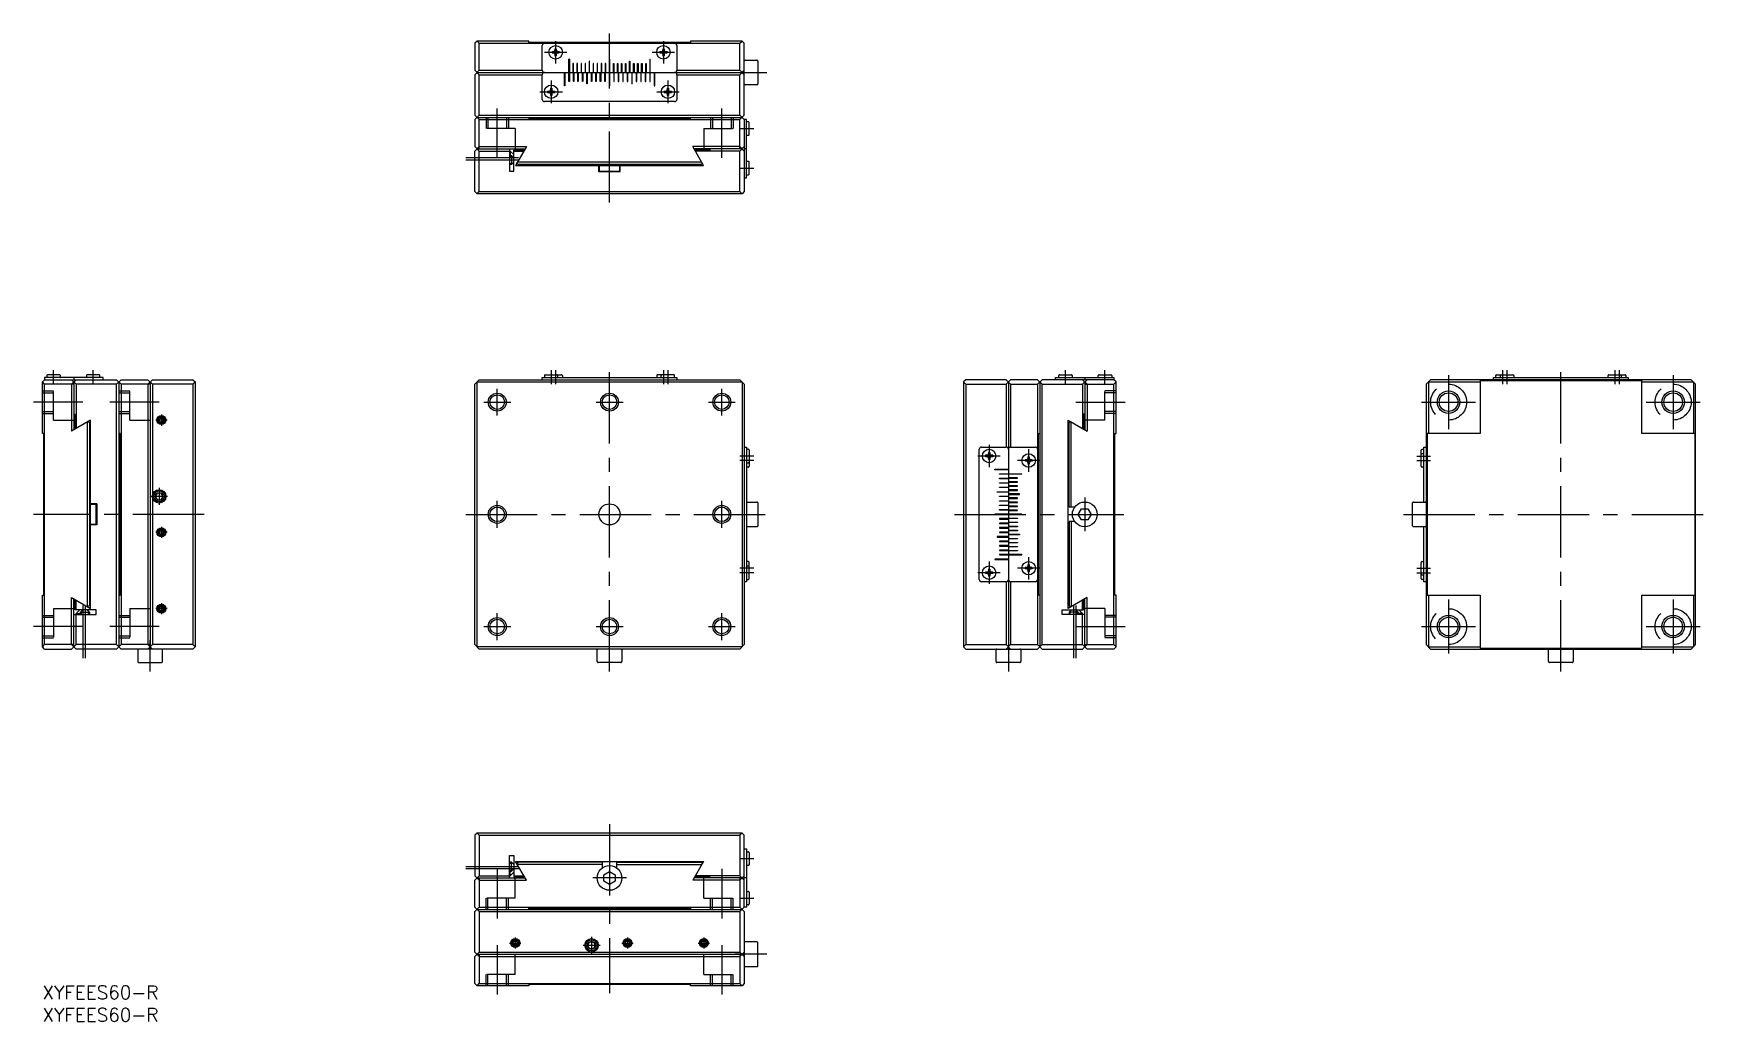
# Model space of a CAD drawing. Extents: x -2 to 370, y -8 to 212.
import ezdxf

# ---------------------------------------------------------------- set-up
doc = ezdxf.new("R2010")
doc.units = 0
doc.header["$LTSCALE"] = 0.5
doc.linetypes.add('CENTER', pattern=[50.8, 31.75, -6.35, 6.35, -6.35])
doc.linetypes.add('DASHED', pattern=[19.05, 12.7, -6.35])
for name, color, linetype in [('MSM_CENTER', 1, 'CENTER'), ('MSM_CONTINUOUS', 7, 'CONTINUOUS'), ('MSM_DASHED', 4, 'DASHED'), ('MSM_NARROW', 5, 'CONTINUOUS'), ('MSM_PART_NUMBER', 7, 'CONTINUOUS')]:
    doc.layers.add(name, color=color, linetype=linetype)
doc.styles.get("Standard").update_dxf_attribs({"font": 'txt.shx', "height": 3, "bigfont": 'bigfont.shx'})

# ---------------------------------------------------------------- blocks, each defined once
blk = doc.blocks.new('*U64')
at = {"layer": 'MSM_PART_NUMBER'}
blk.add_text('XYFEES60-R', height=3, dxfattribs=at).set_placement((0, -3))
blk = doc.blocks.new('*U65')
at = {"layer": 'MSM_PART_NUMBER'}
blk.add_text('XYFEES60-R', height=3, dxfattribs=at).set_placement((0, -8))

msp = doc.modelspace()

# ---------------------------------------------------------------- linework, layer by layer
at = {"layer": 'MSM_CENTER'}
for p, q in [((126.27, 174.44), (126.27, 212.14)), ((114.27, 210.44), (114.27, 205.44)), ((138.27, 210.44), (138.27, 205.44)), ((111.77, 207.94), (116.77, 207.94)), ((135.77, 207.94), (140.77, 207.94)), ((113.27, 201.64), (113.27, 196.64)), ((139.27, 201.64), (139.27, 196.64)), ((154.12, 203.44), (161.27, 203.44)), ((110.77, 199.14), (115.77, 199.14)), ((136.77, 199.14), (141.77, 199.14)), ((101.27, 184.44), (101.27, 195.44)), ((151.27, 184.44), (151.27, 195.44)), ((155.27, 190.94), (158.37, 190.94)), ((105.97, 184.44), (94.27, 184.44)), ((105.97, 183.94), (94.27, 183.94)), ((155.27, 182.14), (158.37, 182.14)), ((2.5, 134), (2.5, 137.1)), ((11.3, 134), (11.3, 137.1)), ((113.27, 137.1), (113.27, 134)), ((114.27, 137.1), (114.27, 134)), ((126.27, 70), (126.27, 137.5)), ((138.27, 137.1), (138.27, 134)), ((139.27, 137.1), (139.27, 134)), ((227.78, 134), (227.78, 137.1)), ((236.58, 134), (236.58, 137.1)), ((313.08, 136), (313.08, 124)), ((325.08, 137.1), (325.08, 134)), ((326.08, 137.1), (326.08, 134)), ((338.08, 70), (338.08, 137.5)), ((350.08, 137.1), (350.08, 134)), ((351.08, 137.1), (351.08, 134)), ((363.08, 136), (363.08, 124)), ((101.27, 127), (101.27, 133)), ((151.27, 127), (151.27, 133)), ((9, 130), (-2, 130)), ((26, 130), (15, 130)), ((26.5, 127.25), (26.5, 124.75)), ((98.27, 130), (104.27, 130)), ((123.27, 130), (129.27, 130)), ((148.27, 130), (154.27, 130)), ((230.08, 130), (241.08, 130)), ((307.08, 130), (319.08, 130)), ((357.08, 130), (369.08, 130)), ((27.75, 126), (25.25, 126)), ((210.78, 120.5), (210.78, 115.5)), ((219.58, 119.5), (219.58, 114.5)), ((158.37, 118), (155.27, 118)), ((158.37, 117), (155.27, 117)), ((213.28, 118), (208.28, 118)), ((222.08, 117), (217.08, 117)), ((305.98, 118), (309.08, 118)), ((305.98, 117), (309.08, 117)), ((27.88, 109), (24.13, 109)), ((26, 110.88), (26, 107.13)), ((101.27, 102), (101.27, 108)), ((151.27, 102), (151.27, 108)), ((232.08, 108.75), (232.08, 101.25)), ((36, 105), (-2, 105)), ((94.27, 105), (161.27, 105)), ((203.08, 105), (240.78, 105)), ((303.08, 105), (370.08, 105)), ((27.75, 101), (25.25, 101)), ((26.5, 102.25), (26.5, 99.75)), ((210.78, 94.5), (210.78, 89.5)), ((219.58, 95.5), (219.58, 90.5)), ((158.37, 93), (155.27, 93)), ((158.37, 92), (155.27, 92)), ((213.28, 92), (208.28, 92)), ((222.08, 93), (217.08, 93)), ((305.98, 93), (309.08, 93)), ((305.98, 92), (309.08, 92)), ((313.08, 86), (313.08, 74)), ((363.08, 86), (363.08, 74)), ((9, 84.7), (9, 73)), ((9.5, 84.7), (9.5, 73)), ((27.75, 84), (25.25, 84)), ((26.5, 85.25), (26.5, 82.75)), ((101.27, 77), (101.27, 83)), ((151.27, 77), (151.27, 83)), ((229.58, 84.7), (229.58, 73)), ((230.08, 84.7), (230.08, 73)), ((9, 80), (-2, 80)), ((26, 80), (15, 80)), ((98.27, 80), (104.27, 80)), ((123.27, 80), (129.27, 80)), ((148.27, 80), (154.27, 80)), ((230.08, 80), (241.08, 80)), ((307.08, 80), (319.08, 80)), ((357.08, 80), (369.08, 80)), ((24, 70), (24, 77)), ((215.08, 77.15), (215.08, 70)), ((126.27, 36), (126.27, -1.7)), ((105.97, 26.5), (94.27, 26.5)), ((155.27, 28.3), (158.37, 28.3)), ((105.97, 26), (94.27, 26)), ((101.27, 26), (101.27, 15)), ((130.02, 24), (122.52, 24)), ((151.27, 26), (151.27, 15)), ((155.27, 19.5), (158.37, 19.5)), ((101.27, 9), (101.27, -2)), ((104.02, 9.5), (106.52, 9.5)), ((105.27, 10.75), (105.27, 8.25)), ((120.4, 9), (124.15, 9)), ((122.27, 10.88), (122.27, 7.13)), ((129.02, 9.5), (131.52, 9.5)), ((130.27, 10.75), (130.27, 8.25)), ((146.02, 9.5), (148.52, 9.5)), ((147.27, 10.75), (147.27, 8.25)), ((151.27, 9), (151.27, -2)), ((161.27, 7), (154.27, 7))]:
    msp.add_line(p, q, dxfattribs=at)
at = {"layer": 'MSM_CONTINUOUS'}
for p, q in [((96.77, 210.44), (96.27, 209.94)), ((96.27, 209.94), (96.27, 203.94)), ((108.27, 210.44), (96.77, 210.44)), ((96.77, 210.44), (97.27, 209.94)), ((97.27, 209.94), (155.27, 209.94)), ((97.27, 203.94), (97.27, 209.94)), ((108.27, 210.14), (108.27, 210.44)), ((144.27, 210.14), (108.27, 210.14)), ((111.27, 203.94), (111.27, 209.44)), ((114.12, 208.74), (114.12, 208.39)), ((114.12, 208.74), (114.42, 208.74)), ((114.42, 208.74), (114.42, 208.39)), ((138.12, 208.74), (138.12, 208.39)), ((138.12, 208.74), (138.42, 208.74)), ((138.42, 208.74), (138.42, 208.39)), ((141.27, 209.44), (141.27, 203.94)), ((155.77, 210.44), (144.27, 210.44)), ((144.27, 210.44), (144.27, 210.14)), ((155.27, 209.94), (155.77, 210.44)), ((155.27, 203.94), (155.27, 209.94)), ((156.27, 209.94), (155.77, 210.44)), ((156.27, 193.94), (156.27, 209.94)), ((113.47, 208.09), (113.47, 207.79)), ((113.47, 208.09), (113.82, 208.09)), ((113.47, 207.79), (113.82, 207.79)), ((114.12, 207.49), (114.12, 207.14)), ((114.12, 207.14), (114.42, 207.14)), ((114.42, 207.49), (114.42, 207.14)), ((114.72, 208.09), (115.07, 208.09)), ((114.72, 207.79), (115.07, 207.79)), ((115.07, 208.09), (115.07, 207.79)), ((117.32, 206.44), (117.22, 206.44)), ((117.22, 201.44), (117.22, 206.44)), ((117.32, 206.44), (117.32, 201.44)), ((118.22, 205.44), (118.12, 205.44)), ((118.12, 205.44), (118.12, 203.44)), ((118.22, 201.44), (118.22, 205.44)), ((119.12, 205.44), (119.02, 205.44)), ((119.02, 205.44), (119.02, 203.44)), ((119.12, 203.44), (119.12, 205.44)), ((120.02, 205.44), (119.92, 205.44)), ((119.92, 205.44), (119.92, 203.44)), ((120.02, 203.44), (120.02, 205.44)), ((120.92, 205.44), (120.82, 205.44)), ((120.82, 205.44), (120.82, 203.44)), ((120.92, 203.44), (120.92, 205.44)), ((121.82, 205.94), (121.72, 205.94)), ((121.72, 205.94), (121.72, 203.44)), ((121.82, 203.44), (121.82, 205.94)), ((122.72, 205.44), (122.62, 205.44)), ((122.62, 205.44), (122.62, 203.44)), ((122.72, 203.44), (122.72, 205.44)), ((123.62, 205.44), (123.52, 205.44)), ((123.52, 205.44), (123.52, 203.44)), ((123.62, 203.44), (123.62, 205.44)), ((124.52, 205.44), (124.42, 205.44)), ((124.42, 205.44), (124.42, 203.44)), ((124.52, 203.44), (124.52, 205.44)), ((125.42, 205.44), (125.32, 205.44)), ((125.32, 205.44), (125.32, 201.44)), ((125.42, 203.44), (125.42, 205.44)), ((126.32, 206.44), (126.22, 206.44)), ((126.22, 206.44), (126.22, 200.44)), ((126.32, 200.44), (126.32, 206.44)), ((127.12, 205.44), (127.22, 205.44)), ((127.12, 203.44), (127.12, 205.44)), ((127.22, 205.44), (127.22, 201.44)), ((128.02, 205.44), (128.12, 205.44)), ((128.02, 203.44), (128.02, 205.44)), ((128.12, 205.44), (128.12, 203.44)), ((128.92, 205.44), (129.02, 205.44)), ((128.92, 203.44), (128.92, 205.44)), ((129.02, 205.44), (129.02, 203.44)), ((129.82, 205.44), (129.92, 205.44)), ((129.82, 203.44), (129.82, 205.44)), ((129.92, 205.44), (129.92, 203.44)), ((130.72, 203.44), (130.72, 205.94)), ((130.72, 205.94), (130.82, 205.94)), ((130.82, 205.94), (130.82, 203.44)), ((131.62, 205.44), (131.72, 205.44)), ((131.62, 203.44), (131.62, 205.44)), ((131.72, 205.44), (131.72, 203.44)), ((132.52, 205.44), (132.62, 205.44)), ((132.52, 203.44), (132.52, 205.44)), ((132.62, 205.44), (132.62, 203.44)), ((133.42, 205.44), (133.52, 205.44)), ((133.42, 203.44), (133.42, 205.44)), ((133.52, 205.44), (133.52, 203.44)), ((134.32, 205.44), (134.42, 205.44)), ((134.32, 201.44), (134.32, 205.44)), ((134.42, 205.44), (134.42, 203.44)), ((135.22, 206.44), (135.32, 206.44)), ((135.22, 206.44), (135.22, 201.44)), ((135.32, 201.44), (135.32, 206.44)), ((137.47, 208.09), (137.47, 207.79)), ((137.47, 208.09), (137.82, 208.09)), ((137.47, 207.79), (137.82, 207.79)), ((138.12, 207.49), (138.12, 207.14)), ((138.12, 207.14), (138.42, 207.14)), ((138.42, 207.49), (138.42, 207.14)), ((138.72, 208.09), (139.07, 208.09)), ((138.72, 207.79), (139.07, 207.79)), ((139.07, 208.09), (139.07, 207.79)), ((156.47, 206.19), (159.07, 206.19)), ((159.27, 205.99), (159.27, 200.89)), ((96.27, 203.94), (97.27, 202.94)), ((97.27, 203.94), (96.27, 202.94)), ((96.27, 202.94), (96.27, 193.94)), ((96.77, 203.44), (155.77, 203.44)), ((97.27, 203.94), (111.27, 203.94)), ((97.27, 202.94), (111.27, 202.94)), ((97.27, 193.94), (97.27, 202.94)), ((111.27, 197.44), (111.27, 202.94)), ((116.22, 200.44), (116.22, 203.44)), ((116.32, 203.44), (116.32, 200.44)), ((117.32, 201.44), (117.22, 201.44)), ((118.32, 201.44), (118.22, 201.44)), ((118.32, 203.44), (118.32, 201.44)), ((119.22, 201.44), (119.22, 203.44)), ((119.32, 201.44), (119.22, 201.44)), ((119.32, 203.44), (119.32, 201.44)), ((120.22, 201.44), (120.22, 203.44)), ((120.32, 201.44), (120.22, 201.44)), ((120.32, 203.44), (120.32, 201.44)), ((121.22, 200.94), (121.22, 203.44)), ((121.32, 200.94), (121.22, 200.94)), ((121.32, 203.44), (121.32, 200.94)), ((122.22, 201.44), (122.22, 203.44)), ((122.32, 201.44), (122.22, 201.44)), ((122.32, 203.44), (122.32, 201.44)), ((123.22, 201.44), (123.22, 203.44)), ((123.32, 201.44), (123.22, 201.44)), ((123.32, 203.44), (123.32, 201.44)), ((124.22, 201.44), (124.22, 203.44)), ((124.32, 201.44), (124.22, 201.44)), ((124.32, 203.44), (124.32, 201.44)), ((125.22, 201.44), (125.22, 203.44)), ((125.32, 201.44), (125.22, 201.44)), ((127.22, 201.44), (127.32, 201.44)), ((127.32, 201.44), (127.32, 203.44)), ((128.22, 203.44), (128.22, 201.44)), ((128.22, 201.44), (128.32, 201.44)), ((128.32, 201.44), (128.32, 203.44)), ((129.22, 203.44), (129.22, 201.44)), ((129.22, 201.44), (129.32, 201.44)), ((129.32, 201.44), (129.32, 203.44)), ((130.22, 203.44), (130.22, 201.44)), ((130.22, 201.44), (130.32, 201.44)), ((130.32, 201.44), (130.32, 203.44)), ((131.22, 203.44), (131.22, 200.94)), ((131.22, 200.94), (131.32, 200.94)), ((131.32, 200.94), (131.32, 203.44)), ((132.22, 203.44), (132.22, 201.44)), ((132.22, 201.44), (132.32, 201.44)), ((132.32, 201.44), (132.32, 203.44)), ((133.22, 203.44), (133.22, 201.44)), ((133.22, 201.44), (133.32, 201.44)), ((133.32, 201.44), (133.32, 203.44)), ((134.22, 203.44), (134.22, 201.44)), ((134.22, 201.44), (134.32, 201.44)), ((135.22, 201.44), (135.32, 201.44)), ((136.22, 203.44), (136.22, 200.44)), ((136.32, 200.44), (136.32, 203.44)), ((141.27, 203.94), (155.27, 203.94)), ((141.27, 202.95), (141.27, 197.44)), ((141.27, 202.94), (155.27, 202.94)), ((156.27, 203.94), (155.27, 202.94)), ((155.27, 203.94), (156.27, 202.94)), ((155.27, 193.94), (155.27, 202.94)), ((112.47, 199.29), (112.47, 198.99)), ((112.47, 199.29), (112.82, 199.29)), ((112.47, 198.99), (112.82, 198.99)), ((113.12, 199.94), (113.12, 199.59)), ((113.12, 199.94), (113.42, 199.94)), ((113.12, 198.69), (113.12, 198.34)), ((113.12, 198.34), (113.42, 198.34)), ((113.42, 199.94), (113.42, 199.59)), ((113.42, 198.69), (113.42, 198.34)), ((113.72, 199.29), (114.07, 199.29)), ((113.72, 198.99), (114.07, 198.99)), ((114.07, 199.29), (114.07, 198.99)), ((116.32, 200.44), (116.22, 200.44)), ((126.22, 200.44), (126.32, 200.44)), ((136.22, 200.44), (136.32, 200.44)), ((138.47, 199.29), (138.47, 198.99)), ((138.47, 199.29), (138.82, 199.29)), ((138.47, 198.99), (138.82, 198.99)), ((139.12, 199.94), (139.12, 199.59)), ((139.12, 199.94), (139.42, 199.94)), ((139.12, 198.69), (139.12, 198.34)), ((139.12, 198.34), (139.42, 198.34)), ((139.42, 199.94), (139.42, 199.59)), ((139.42, 198.69), (139.42, 198.34)), ((139.72, 199.29), (140.07, 199.29)), ((139.72, 198.99), (140.07, 198.99)), ((140.07, 199.29), (140.07, 198.99)), ((159.07, 200.69), (156.47, 200.69)), ((97.27, 193.94), (96.27, 192.94)), ((96.27, 193.94), (97.27, 192.94)), ((97.27, 193.94), (155.27, 193.94)), ((140.77, 196.94), (111.77, 196.94)), ((156.27, 192.94), (155.27, 193.94)), ((156.27, 193.94), (155.27, 192.94)), ((96.27, 192.94), (96.27, 186.94)), ((96.77, 193.44), (155.77, 193.44)), ((97.27, 186.94), (97.27, 192.94)), ((97.27, 192.94), (155.27, 192.94)), ((108.27, 193.44), (108.27, 193.14)), ((108.27, 193.14), (144.27, 193.14)), ((144.27, 193.14), (144.27, 193.44)), ((155.27, 186.94), (155.27, 192.94)), ((156.27, 192.94), (156.27, 176.94)), ((156.77, 192.94), (156.27, 192.94)), ((156.77, 179.94), (156.77, 192.94)), ((157.17, 192.44), (156.78, 192.44)), ((157.37, 189.64), (157.37, 192.24)), ((96.27, 185.94), (97.27, 186.94)), ((96.27, 186.94), (97.27, 185.94)), ((96.77, 186.44), (107.46, 186.44)), ((97.27, 186.94), (107.75, 186.94)), ((103.97, 186.44), (103.97, 181.44)), ((104.97, 181.44), (104.97, 186.14)), ((104.97, 186.14), (107.28, 186.14)), ((107.75, 186.94), (105.32, 182.74)), ((147.22, 182.74), (144.8, 186.94)), ((155.27, 186.94), (144.8, 186.94)), ((155.77, 186.44), (145.08, 186.44)), ((148.57, 186.14), (145.26, 186.14)), ((148.57, 186.44), (148.57, 186.14)), ((155.27, 185.94), (156.27, 186.94)), ((156.27, 185.94), (155.27, 186.94)), ((156.77, 186.44), (156.27, 186.44)), ((156.78, 189.44), (157.17, 189.44)), ((96.27, 176.94), (96.27, 185.94)), ((97.27, 176.94), (97.27, 185.94)), ((97.27, 185.94), (104.17, 185.94)), ((103.97, 184.94), (104.47, 184.94)), ((104.47, 182.94), (103.97, 182.94)), ((104.17, 185.94), (104.97, 185.14)), ((104.17, 185.94), (104.17, 184.94)), ((104.47, 184.94), (104.97, 184.44)), ((104.47, 184.94), (104.47, 182.94)), ((104.97, 183.44), (104.47, 182.94)), ((104.97, 185.94), (107.17, 185.94)), ((105.32, 182.74), (147.22, 182.74)), ((105.87, 182.94), (105.73, 183.46)), ((146.82, 183.44), (105.74, 183.44)), ((146.67, 182.94), (105.87, 182.94)), ((123.27, 182.94), (123.27, 182.74)), ((123.92, 181.34), (123.92, 182.74)), ((124.02, 181.44), (124.02, 182.74)), ((128.52, 182.74), (128.52, 181.44)), ((128.62, 181.34), (128.62, 182.74)), ((129.27, 182.94), (129.27, 182.74)), ((155.27, 185.94), (145.37, 185.94)), ((146.67, 182.94), (146.95, 183.22)), ((155.27, 176.94), (155.27, 185.94)), ((157.17, 183.64), (156.78, 183.64)), ((157.37, 180.84), (157.37, 183.44)), ((103.97, 181.44), (104.97, 181.44)), ((128.62, 181.34), (123.92, 181.34)), ((124.02, 181.44), (128.52, 181.44)), ((125.02, 181.34), (125.02, 181.44)), ((127.52, 181.44), (127.52, 181.34)), ((156.27, 179.94), (156.77, 179.94)), ((156.78, 180.64), (157.17, 180.64)), ((96.77, 176.44), (96.27, 176.94)), ((96.77, 176.44), (97.27, 176.94)), ((155.77, 176.44), (96.77, 176.44)), ((97.27, 176.94), (155.27, 176.94)), ((155.77, 176.44), (155.27, 176.94)), ((156.27, 176.94), (155.77, 176.44)), ((0, 134.5), (0.5, 135)), ((0.5, 134), (0, 134.5)), ((0, 123), (0, 134.5)), ((13.5, 135.5), (0.5, 135.5)), ((0.5, 135.5), (0.5, 135)), ((0.5, 135), (16.5, 135)), ((6.5, 134), (0.5, 134)), ((0.5, 76), (0.5, 134)), ((1, 135.9), (1, 135.51)), ((3.8, 136.1), (1.2, 136.1)), ((4, 135.51), (4, 135.9)), ((7.5, 134), (6.5, 135)), ((7.5, 135), (6.5, 134)), ((6.5, 134), (6.5, 123.53)), ((7, 135.5), (7, 135)), ((7, 134.5), (7, 123.81)), ((16.5, 134), (7.5, 134)), ((7.5, 134), (7.5, 124.1)), ((9.8, 135.9), (9.8, 135.51)), ((12.6, 136.1), (10, 136.1)), ((12.8, 135.51), (12.8, 135.9)), ((13.5, 135), (13.5, 135.5)), ((16.5, 135), (17.5, 134)), ((17.5, 135), (16.5, 134)), ((16.5, 76), (16.5, 134)), ((17, 134.5), (17, 75.5)), ((17.5, 135), (23.5, 135)), ((23.5, 134), (17.5, 134)), ((17.5, 134), (17.5, 76)), ((23.5, 134), (24.5, 135)), ((23.5, 135), (24.5, 134)), ((23.5, 134), (23.5, 76)), ((24, 134.5), (24, 75.5)), ((24.5, 135), (33.5, 135)), ((24.5, 134), (24.5, 76)), ((33.5, 134), (24.5, 134)), ((33.5, 135), (34, 134.5)), ((33.5, 134), (34, 134.5)), ((33.5, 134), (33.5, 76)), ((34, 134.5), (34, 75.5)), ((96.27, 134), (97.27, 135)), ((96.27, 76), (96.27, 134)), ((96.77, 134.5), (155.77, 134.5)), ((96.77, 75.5), (96.77, 134.5)), ((97.27, 135), (155.27, 135)), ((111.27, 135), (111.27, 135.5)), ((111.27, 135.5), (141.27, 135.5)), ((111.77, 135.9), (111.77, 135.5)), ((111.97, 136.1), (115.57, 136.1)), ((114.77, 135.5), (114.77, 135.9)), ((115.77, 135.9), (115.77, 135.5)), ((136.77, 135.9), (136.77, 135.5)), ((140.57, 136.1), (136.97, 136.1)), ((137.77, 135.5), (137.77, 135.9)), ((140.77, 135.5), (140.77, 135.9)), ((141.27, 135.5), (141.27, 135)), ((155.27, 135), (156.27, 134)), ((155.77, 134.5), (155.77, 75.5)), ((156.27, 134), (156.27, 76)), ((205.58, 135), (205.08, 134.5)), ((205.08, 134.5), (205.08, 75.5)), ((205.58, 134), (205.08, 134.5)), ((214.58, 135), (205.58, 135)), ((205.58, 134), (214.58, 134)), ((205.58, 134), (205.58, 76)), ((215.58, 135), (214.58, 134)), ((215.58, 134), (214.58, 135)), ((214.58, 134), (214.58, 120)), ((215.08, 134.5), (215.08, 75.5)), ((221.58, 135), (215.58, 135)), ((215.58, 134), (215.58, 120)), ((215.58, 134), (221.58, 134)), ((221.58, 135), (222.58, 134)), ((222.58, 135), (221.58, 134)), ((221.58, 134), (221.58, 76)), ((222.08, 134.5), (222.08, 75.5)), ((238.58, 135), (222.58, 135)), ((222.58, 76), (222.58, 134)), ((222.58, 134), (231.58, 134)), ((225.58, 135), (225.58, 135.5)), ((225.58, 135.5), (238.58, 135.5)), ((226.28, 135.51), (226.28, 135.9)), ((226.48, 136.1), (229.08, 136.1)), ((229.28, 135.9), (229.28, 135.51)), ((231.58, 134), (232.58, 135)), ((231.58, 135), (232.58, 134)), ((231.58, 134), (231.58, 124.1)), ((232.08, 135.5), (232.08, 135)), ((232.08, 134.5), (232.08, 123.81)), ((232.58, 134), (238.58, 134)), ((232.58, 134), (232.58, 123.53)), ((235.08, 135.51), (235.08, 135.9)), ((235.28, 136.1), (237.88, 136.1)), ((238.08, 135.9), (238.08, 135.51)), ((238.58, 135.5), (238.58, 135)), ((239.08, 134.5), (238.58, 135)), ((239.08, 134.5), (238.58, 134)), ((238.58, 76), (238.58, 134)), ((239.08, 123), (239.08, 134.5)), ((309.08, 135), (308.08, 134)), ((308.08, 134), (308.08, 76)), ((308.58, 134.5), (308.58, 123)), ((308.58, 134.5), (320.08, 134.5)), ((367.08, 135), (309.08, 135)), ((320.08, 134.8), (320.08, 123)), ((320.08, 134.8), (356.08, 134.8)), ((323.08, 135), (323.08, 135.5)), ((323.08, 135.5), (353.08, 135.5)), ((323.58, 135.51), (323.58, 135.9)), ((323.78, 136.1), (327.38, 136.1)), ((324.58, 135.9), (324.58, 135.51)), ((327.58, 135.9), (327.58, 135.51)), ((348.58, 135.51), (348.58, 135.9)), ((348.78, 136.1), (352.38, 136.1)), ((351.58, 135.51), (351.58, 135.9)), ((352.58, 135.9), (352.58, 135.51)), ((353.08, 135.5), (353.08, 135)), ((356.08, 123), (356.08, 134.8)), ((356.08, 134.5), (367.58, 134.5)), ((368.08, 134), (367.08, 135)), ((367.58, 134.5), (367.58, 123)), ((368.08, 76), (368.08, 134)), ((7, 127.3), (7.3, 127.3)), ((7.3, 127.3), (7.3, 123.99)), ((232.08, 127.3), (231.78, 127.3)), ((231.78, 127.3), (231.78, 123.99)), ((0.3, 123), (0, 123)), ((0.3, 87), (0.3, 123)), ((10.7, 125.95), (6.5, 123.53)), ((10, 125.55), (10, 84.47)), ((10.5, 125.4), (10.22, 125.68)), ((10.5, 125.4), (10.5, 84.6)), ((10.7, 84.05), (10.7, 125.95)), ((17.3, 123), (17, 123)), ((17.3, 87), (17.3, 123)), ((25.98, 126), (26.24, 126.45)), ((26.24, 125.55), (25.98, 126)), ((26.24, 126.45), (26.76, 126.45)), ((26.76, 125.55), (26.24, 125.55)), ((26.76, 126.45), (27.02, 126)), ((27.02, 126), (26.76, 125.55)), ((221.78, 87), (221.78, 123)), ((221.78, 123), (222.08, 123)), ((228.38, 84.05), (228.38, 125.95)), ((228.38, 125.95), (232.58, 123.53)), ((228.58, 125.4), (228.86, 125.68)), ((228.58, 106.6), (228.58, 125.4)), ((229.08, 106.6), (229.08, 125.55)), ((238.78, 87), (238.78, 123)), ((238.78, 123), (239.08, 123)), ((308.28, 123), (308.28, 87)), ((320.08, 123), (308.28, 123)), ((367.88, 123), (356.08, 123)), ((367.88, 123), (367.88, 87)), ((156.27, 120), (156.77, 120)), ((156.77, 120), (156.77, 90)), ((157.17, 119.5), (156.77, 119.5)), ((157.37, 119.3), (157.37, 115.7)), ((208.58, 90.5), (208.58, 119.5)), ((209.08, 120), (214.58, 120)), ((215.58, 120), (221.08, 120)), ((306.98, 115.7), (306.98, 119.3)), ((307.18, 119.5), (307.57, 119.5)), ((307.58, 120), (308.08, 120)), ((307.58, 107.75), (307.58, 120)), ((156.77, 116.5), (157.17, 116.5)), ((157.17, 115.5), (156.77, 115.5)), ((210.33, 118.15), (209.98, 118.15)), ((209.98, 118.15), (209.98, 117.85)), ((210.33, 117.85), (209.98, 117.85)), ((210.93, 118.8), (210.63, 118.8)), ((210.63, 118.8), (210.63, 118.45)), ((210.63, 117.55), (210.63, 117.2)), ((210.93, 117.2), (210.63, 117.2)), ((210.93, 118.8), (210.93, 118.45)), ((210.93, 117.55), (210.93, 117.2)), ((211.58, 118.15), (211.23, 118.15)), ((211.58, 117.85), (211.23, 117.85)), ((211.58, 118.15), (211.58, 117.85)), ((219.13, 117.15), (218.78, 117.15)), ((218.78, 117.15), (218.78, 116.85)), ((219.13, 116.85), (218.78, 116.85)), ((219.73, 117.8), (219.43, 117.8)), ((219.43, 117.8), (219.43, 117.45)), ((219.43, 116.55), (219.43, 116.2)), ((219.73, 116.2), (219.43, 116.2)), ((219.73, 117.8), (219.73, 117.45)), ((219.73, 116.55), (219.73, 116.2)), ((220.38, 117.15), (220.03, 117.15)), ((220.38, 116.85), (220.03, 116.85)), ((220.38, 117.15), (220.38, 116.85)), ((307.57, 118.5), (307.18, 118.5)), ((307.57, 115.5), (307.18, 115.5)), ((212.08, 115.05), (215.08, 115.05)), ((212.08, 114.95), (212.08, 115.05)), ((215.08, 114.95), (212.08, 114.95)), ((213.08, 113.95), (213.08, 114.05)), ((213.08, 114.05), (218.08, 114.05)), ((218.08, 113.95), (213.08, 113.95)), ((213.08, 112.95), (213.08, 113.05)), ((213.08, 113.05), (217.08, 113.05)), ((215.08, 112.95), (213.08, 112.95)), ((213.08, 112.05), (215.08, 112.05)), ((213.08, 111.95), (213.08, 112.05)), ((215.08, 111.95), (213.08, 111.95)), ((217.08, 113.15), (215.08, 113.15)), ((217.08, 112.25), (215.08, 112.25)), ((215.08, 112.15), (217.08, 112.15)), ((217.08, 113.05), (217.08, 113.15)), ((217.08, 112.15), (217.08, 112.25)), ((218.08, 113.95), (218.08, 114.05)), ((10.5, 108), (10.7, 108)), ((25.57, 109.75), (25.13, 109)), ((25.13, 109), (25.57, 108.25)), ((26.43, 109.75), (25.57, 109.75)), ((25.57, 108.25), (26.43, 108.25)), ((26.87, 109), (26.43, 109.75)), ((26.43, 108.25), (26.87, 109)), ((212.58, 109.95), (212.58, 110.05)), ((212.58, 110.05), (215.08, 110.05)), ((215.08, 109.95), (212.58, 109.95)), ((213.08, 111.05), (215.08, 111.05)), ((213.08, 110.95), (213.08, 111.05)), ((215.08, 110.95), (213.08, 110.95)), ((213.08, 109.05), (215.08, 109.05)), ((213.08, 108.95), (213.08, 109.05)), ((215.08, 108.95), (213.08, 108.95)), ((213.08, 108.05), (215.08, 108.05)), ((213.08, 107.95), (213.08, 108.05)), ((215.08, 107.95), (213.08, 107.95)), ((217.08, 111.35), (215.08, 111.35)), ((215.08, 111.25), (217.08, 111.25)), ((217.08, 110.45), (215.08, 110.45)), ((215.08, 110.35), (217.08, 110.35)), ((217.58, 109.55), (215.08, 109.55)), ((215.08, 109.45), (217.58, 109.45)), ((217.08, 108.65), (215.08, 108.65)), ((215.08, 108.55), (217.08, 108.55)), ((217.08, 111.25), (217.08, 111.35)), ((217.08, 110.35), (217.08, 110.45)), ((217.08, 108.55), (217.08, 108.65)), ((217.58, 109.45), (217.58, 109.55)), ((228.58, 108), (228.38, 108)), ((12.1, 107.35), (10.7, 107.35)), ((10.7, 107.25), (12, 107.25)), ((12, 102.75), (12, 107.25)), ((12, 106.25), (12.1, 106.25)), ((12.1, 107.35), (12.1, 102.65)), ((156.77, 107.75), (159.07, 107.75)), ((159.27, 107.55), (159.27, 102.45)), ((212.08, 105.05), (212.08, 104.95)), ((218.08, 105.05), (212.08, 105.05)), ((212.08, 104.95), (218.08, 104.95)), ((213.08, 106.95), (213.08, 107.05)), ((213.08, 107.05), (215.08, 107.05)), ((215.08, 106.95), (213.08, 106.95)), ((213.08, 105.95), (213.08, 106.05)), ((213.08, 106.05), (215.08, 106.05)), ((217.08, 105.95), (213.08, 105.95)), ((217.08, 107.75), (215.08, 107.75)), ((215.08, 107.65), (217.08, 107.65)), ((217.08, 106.85), (215.08, 106.85)), ((215.08, 106.75), (217.08, 106.75)), ((215.08, 105.85), (217.08, 105.85)), ((217.08, 107.65), (217.08, 107.75)), ((217.08, 106.75), (217.08, 106.85)), ((217.08, 105.85), (217.08, 105.95)), ((218.08, 104.95), (218.08, 105.05)), ((229.84, 106.6), (228.58, 106.6)), ((230.64, 105), (231.36, 106.25)), ((231.36, 103.75), (230.64, 105)), ((231.36, 106.25), (232.8, 106.25)), ((232.8, 106.25), (233.52, 105)), ((233.52, 105), (232.8, 103.75)), ((305.08, 102.45), (305.08, 107.55)), ((305.28, 107.75), (307.88, 107.75)), ((10.5, 102), (10.7, 102)), ((12, 102.75), (10.7, 102.75)), ((12.1, 102.65), (10.7, 102.65)), ((12.1, 103.75), (12, 103.75)), ((25.98, 101), (26.24, 101.45)), ((26.24, 100.55), (25.98, 101)), ((26.24, 101.45), (26.76, 101.45)), ((26.76, 100.55), (26.24, 100.55)), ((26.76, 101.45), (27.02, 101)), ((27.02, 101), (26.76, 100.55)), ((159.07, 102.25), (156.77, 102.25)), ((213.08, 104.05), (213.08, 103.95)), ((217.08, 104.05), (213.08, 104.05)), ((213.08, 103.95), (215.08, 103.95)), ((213.08, 103.05), (213.08, 102.95)), ((215.08, 103.05), (213.08, 103.05)), ((213.08, 102.95), (215.08, 102.95)), ((213.08, 102.05), (213.08, 101.95)), ((215.08, 102.05), (213.08, 102.05)), ((213.08, 101.95), (215.08, 101.95)), ((215.08, 101.05), (213.08, 101.05)), ((213.08, 101.05), (213.08, 100.95)), ((213.08, 100.95), (215.08, 100.95)), ((215.08, 104.15), (217.08, 104.15)), ((215.08, 103.25), (217.08, 103.25)), ((217.08, 103.15), (215.08, 103.15)), ((215.08, 102.35), (217.08, 102.35)), ((217.08, 102.25), (215.08, 102.25)), ((215.08, 101.45), (217.08, 101.45)), ((217.08, 101.35), (215.08, 101.35)), ((215.08, 100.55), (217.58, 100.55)), ((217.08, 104.15), (217.08, 104.05)), ((217.08, 103.25), (217.08, 103.15)), ((217.08, 102.35), (217.08, 102.25)), ((217.08, 101.45), (217.08, 101.35)), ((217.58, 100.55), (217.58, 100.45)), ((228.58, 102), (228.38, 102)), ((229.84, 103.4), (228.58, 103.4)), ((228.58, 103.4), (228.58, 84.6)), ((229.08, 103.4), (229.08, 84.47)), ((232.8, 103.75), (231.36, 103.75)), ((307.88, 102.25), (305.28, 102.25)), ((307.58, 90), (307.58, 102.25)), ((212.58, 100.05), (212.58, 99.95)), ((215.08, 100.05), (212.58, 100.05)), ((212.58, 99.95), (215.08, 99.95)), ((215.08, 99.05), (213.08, 99.05)), ((213.08, 99.05), (213.08, 98.95)), ((213.08, 98.95), (215.08, 98.95)), ((215.08, 98.05), (213.08, 98.05)), ((213.08, 98.05), (213.08, 97.95)), ((213.08, 97.95), (215.08, 97.95)), ((215.08, 97.05), (213.08, 97.05)), ((213.08, 97.05), (213.08, 96.95)), ((213.08, 96.95), (217.08, 96.95)), ((217.58, 100.45), (215.08, 100.45)), ((215.08, 99.65), (217.08, 99.65)), ((217.08, 99.55), (215.08, 99.55)), ((215.08, 98.75), (217.08, 98.75)), ((217.08, 98.65), (215.08, 98.65)), ((215.08, 97.85), (217.08, 97.85)), ((217.08, 97.75), (215.08, 97.75)), ((217.08, 96.85), (215.08, 96.85)), ((217.08, 99.65), (217.08, 99.55)), ((217.08, 98.75), (217.08, 98.65)), ((217.08, 97.85), (217.08, 97.75)), ((217.08, 96.95), (217.08, 96.85)), ((157.17, 94.5), (156.77, 94.5)), ((156.77, 93.5), (157.17, 93.5)), ((157.37, 90.7), (157.37, 94.3)), ((212.08, 95.05), (212.08, 94.95)), ((215.08, 95.05), (212.08, 95.05)), ((212.08, 94.95), (215.08, 94.95)), ((218.08, 96.05), (213.08, 96.05)), ((213.08, 96.05), (213.08, 95.95)), ((213.08, 95.95), (218.08, 95.95)), ((218.08, 96.05), (218.08, 95.95)), ((219.13, 93.15), (218.78, 93.15)), ((218.78, 93.15), (218.78, 92.85)), ((219.73, 93.8), (219.43, 93.8)), ((219.43, 93.8), (219.43, 93.45)), ((219.73, 93.8), (219.73, 93.45)), ((220.38, 93.15), (220.03, 93.15)), ((220.38, 93.15), (220.38, 92.85)), ((306.98, 90.7), (306.98, 94.3)), ((307.18, 94.5), (307.57, 94.5)), ((156.77, 90), (156.27, 90)), ((156.77, 90.5), (157.17, 90.5)), ((214.58, 90), (209.08, 90)), ((210.33, 92.15), (209.98, 92.15)), ((209.98, 92.15), (209.98, 91.85)), ((210.33, 91.85), (209.98, 91.85)), ((210.93, 92.8), (210.63, 92.8)), ((210.63, 92.8), (210.63, 92.45)), ((210.63, 91.55), (210.63, 91.2)), ((210.93, 91.2), (210.63, 91.2)), ((210.93, 92.8), (210.93, 92.45)), ((210.93, 91.55), (210.93, 91.2)), ((211.58, 92.15), (211.23, 92.15)), ((211.58, 91.85), (211.23, 91.85)), ((211.58, 92.15), (211.58, 91.85)), ((214.58, 90), (214.58, 76)), ((221.08, 90), (215.58, 90)), ((215.58, 90), (215.58, 76)), ((219.13, 92.85), (218.78, 92.85)), ((219.43, 92.55), (219.43, 92.2)), ((219.73, 92.2), (219.43, 92.2)), ((219.73, 92.55), (219.73, 92.2)), ((220.38, 92.85), (220.03, 92.85)), ((307.18, 91.5), (307.57, 91.5)), ((307.57, 90.5), (307.18, 90.5)), ((308.08, 90), (307.58, 90)), ((0, 87), (0.3, 87)), ((0, 75.5), (0, 87)), ((6.5, 86.47), (10.7, 84.05)), ((6.5, 76), (6.5, 86.47)), ((7, 75.5), (7, 86.19)), ((7.3, 83.7), (7.3, 86.01)), ((7.5, 83.7), (7.5, 85.9)), ((17, 87), (17.3, 87)), ((222.08, 87), (221.78, 87)), ((232.58, 86.47), (228.38, 84.05)), ((231.58, 83.7), (231.58, 85.9)), ((231.78, 83.7), (231.78, 86.01)), ((232.08, 75.5), (232.08, 86.19)), ((232.58, 76), (232.58, 86.47)), ((239.08, 87), (238.78, 87)), ((239.08, 75.5), (239.08, 87)), ((308.28, 87), (320.08, 87)), ((308.58, 87), (308.58, 75.5)), ((320.08, 87), (320.08, 75.2)), ((356.08, 75.2), (356.08, 87)), ((356.08, 87), (367.88, 87)), ((367.58, 87), (367.58, 75.5)), ((7, 82.7), (12, 82.7)), ((12, 83.7), (7.3, 83.7)), ((7.5, 82.9), (8.3, 83.7)), ((7.5, 82.9), (8.5, 82.9)), ((7.5, 76), (7.5, 82.9)), ((8.5, 83.2), (9, 83.7)), ((8.5, 82.7), (8.5, 83.2)), ((8.5, 83.2), (10.5, 83.2)), ((10.5, 84.6), (9.99, 84.46)), ((10, 83.7), (10.5, 83.2)), ((10.5, 83.2), (10.5, 82.7)), ((12, 82.7), (12, 83.7)), ((25.98, 84), (26.24, 84.45)), ((26.24, 83.55), (25.98, 84)), ((26.24, 84.45), (26.76, 84.45)), ((26.76, 83.55), (26.24, 83.55)), ((26.76, 84.45), (27.02, 84)), ((27.02, 84), (26.76, 83.55)), ((227.08, 82.7), (227.08, 83.7)), ((227.08, 83.7), (231.78, 83.7)), ((232.08, 82.7), (227.08, 82.7)), ((228.58, 84.6), (229.09, 84.46)), ((229.08, 83.7), (228.58, 83.2)), ((228.58, 83.2), (228.58, 82.7)), ((230.58, 83.2), (228.58, 83.2)), ((230.58, 83.2), (230.08, 83.7)), ((230.58, 82.7), (230.58, 83.2)), ((231.58, 82.9), (230.58, 82.9)), ((231.58, 82.9), (230.78, 83.7)), ((231.58, 76), (231.58, 82.9)), ((0, 75.5), (0.5, 76)), ((0.5, 75), (0, 75.5)), ((6.5, 76), (0.5, 76)), ((0.5, 75), (6.5, 75)), ((7.5, 75), (6.5, 76)), ((6.5, 75), (7.5, 76)), ((16.5, 76), (7.5, 76)), ((16.5, 75), (7.5, 75)), ((16.5, 75), (17.5, 76)), ((17.5, 75), (16.5, 76)), ((23.5, 76), (17.5, 76)), ((33.5, 75), (17.5, 75)), ((21.25, 74.8), (21.25, 72.2)), ((23.5, 76), (24.5, 75)), ((23.5, 75), (24.5, 76)), ((33.5, 76), (24.5, 76)), ((26.75, 72.2), (26.75, 74.8)), ((33.5, 76), (34, 75.5)), ((34, 75.5), (33.5, 75)), ((97.27, 75), (96.27, 76)), ((155.77, 75.5), (96.77, 75.5)), ((155.27, 75), (97.27, 75)), ((123.52, 72.2), (123.52, 74.8)), ((129.02, 74.8), (129.02, 72.2)), ((156.27, 76), (155.27, 75)), ((205.08, 75.5), (205.58, 76)), ((205.08, 75.5), (205.58, 75)), ((205.58, 76), (214.58, 76)), ((205.58, 75), (221.58, 75)), ((212.33, 72.2), (212.33, 74.8)), ((215.58, 75), (214.58, 76)), ((215.58, 76), (214.58, 75)), ((215.58, 76), (221.58, 76)), ((217.83, 74.8), (217.83, 72.2)), ((221.58, 75), (222.58, 76)), ((221.58, 76), (222.58, 75)), ((222.58, 76), (231.58, 76)), ((222.58, 75), (231.58, 75)), ((231.58, 75), (232.58, 76)), ((232.58, 75), (231.58, 76)), ((232.58, 76), (238.58, 76)), ((238.58, 75), (232.58, 75)), ((239.08, 75.5), (238.58, 76)), ((239.08, 75.5), (238.58, 75)), ((308.08, 76), (309.08, 75)), ((308.58, 75.5), (320.08, 75.5)), ((309.08, 75), (367.08, 75)), ((320.08, 75.2), (356.08, 75.2)), ((335.33, 72.2), (335.33, 74.8)), ((340.83, 74.8), (340.83, 72.2)), ((356.08, 75.5), (367.58, 75.5)), ((367.08, 75), (368.08, 76)), ((21.45, 72), (26.55, 72)), ((128.82, 72), (123.72, 72)), ((217.63, 72), (212.53, 72)), ((340.63, 72), (335.53, 72)), ((96.77, 34), (96.27, 33.5)), ((96.27, 33.5), (96.27, 24.5)), ((155.77, 34), (96.77, 34)), ((96.77, 34), (97.27, 33.5)), ((97.27, 33.5), (97.27, 24.5)), ((97.27, 33.5), (155.27, 33.5)), ((155.77, 34), (155.27, 33.5)), ((155.27, 33.5), (155.27, 24.5)), ((156.27, 33.5), (155.77, 34)), ((156.27, 17.5), (156.27, 33.5)), ((156.27, 30.5), (156.77, 30.5)), ((156.77, 30.5), (156.77, 17.5)), ((156.78, 29.8), (157.17, 29.8)), ((103.97, 24), (103.97, 29)), ((103.97, 29), (104.97, 29)), ((104.47, 27.5), (103.97, 27.5)), ((104.97, 27), (104.47, 27.5)), ((104.47, 25.5), (104.47, 27.5)), ((104.97, 29), (104.97, 24.3)), ((107.75, 23.5), (105.32, 27.7)), ((105.32, 27.7), (147.22, 27.7)), ((105.87, 27.5), (105.73, 26.99)), ((124.67, 27), (105.74, 27)), ((124.67, 27.5), (105.87, 27.5)), ((123.27, 27.5), (123.27, 27.7)), ((124.67, 26.24), (124.67, 27.5)), ((127.87, 26.24), (127.87, 27.5)), ((127.87, 27.5), (146.67, 27.5)), ((127.87, 27), (146.82, 27)), ((129.27, 27.5), (129.27, 27.7)), ((147.22, 27.7), (144.8, 23.5)), ((146.67, 27.5), (146.95, 27.22)), ((157.17, 26.8), (156.78, 26.8)), ((157.37, 29.6), (157.37, 27)), ((96.27, 24.5), (97.27, 23.5)), ((96.27, 23.5), (97.27, 24.5)), ((96.27, 17.5), (96.27, 23.5)), ((96.77, 24), (107.46, 24)), ((97.27, 24.5), (104.17, 24.5)), ((97.27, 23.5), (97.27, 17.5)), ((97.27, 23.5), (107.75, 23.5)), ((103.97, 25.5), (104.47, 25.5)), ((104.17, 24.5), (104.17, 25.5)), ((104.17, 24.5), (104.97, 25.3)), ((104.47, 25.5), (104.97, 26)), ((104.97, 24.5), (107.17, 24.5)), ((104.97, 24.3), (107.28, 24.3)), ((125.02, 24.72), (126.27, 25.44)), ((125.02, 23.28), (125.02, 24.72)), ((126.27, 22.56), (125.02, 23.28)), ((126.27, 25.44), (127.52, 24.72)), ((127.52, 23.28), (126.27, 22.56)), ((127.52, 24.72), (127.52, 23.28)), ((155.27, 23.5), (144.8, 23.5)), ((155.77, 24), (145.08, 24)), ((148.57, 24.3), (145.26, 24.3)), ((155.27, 24.5), (145.37, 24.5)), ((148.57, 24), (148.57, 24.3)), ((155.27, 24.5), (156.27, 23.5)), ((156.27, 24.5), (155.27, 23.5)), ((155.27, 23.5), (155.27, 17.5)), ((156.77, 24), (156.27, 24)), ((156.78, 21), (157.17, 21)), ((157.37, 20.8), (157.37, 18.2)), ((97.27, 16.5), (96.27, 17.5)), ((96.27, 16.5), (97.27, 17.5)), ((96.27, 7.5), (96.27, 16.5)), ((96.77, 17), (155.77, 17)), ((97.27, 17.5), (155.27, 17.5)), ((97.27, 16.5), (97.27, 7.5)), ((97.27, 16.5), (155.27, 16.5)), ((108.27, 17), (108.27, 17.3)), ((108.27, 17.3), (144.27, 17.3)), ((144.27, 17.3), (144.27, 17)), ((155.27, 16.5), (156.27, 17.5)), ((156.27, 16.5), (155.27, 17.5)), ((155.27, 16.5), (155.27, 7.5)), ((156.77, 17.5), (156.27, 17.5)), ((156.27, 16.5), (156.27, 0.5)), ((157.17, 18), (156.78, 18)), ((97.27, 6.5), (96.27, 7.5)), ((96.27, 6.5), (97.27, 7.5)), ((97.27, 7.5), (155.27, 7.5)), ((104.82, 9.76), (105.27, 10.02)), ((104.82, 9.24), (104.82, 9.76)), ((105.27, 8.98), (104.82, 9.24)), ((105.27, 10.02), (105.72, 9.76)), ((105.72, 9.24), (105.27, 8.98)), ((105.72, 9.76), (105.72, 9.24)), ((122.27, 9.87), (121.52, 9.43)), ((121.52, 9.43), (121.52, 8.57)), ((121.52, 8.57), (122.27, 8.13)), ((123.02, 9.43), (122.27, 9.87)), ((122.27, 8.13), (123.02, 8.57)), ((123.02, 8.57), (123.02, 9.43)), ((129.82, 9.76), (130.27, 10.02)), ((129.82, 9.24), (129.82, 9.76)), ((130.27, 8.98), (129.82, 9.24)), ((130.27, 10.02), (130.72, 9.76)), ((130.72, 9.24), (130.27, 8.98)), ((130.72, 9.76), (130.72, 9.24)), ((146.82, 9.76), (147.27, 10.02)), ((146.82, 9.24), (146.82, 9.76)), ((147.27, 8.98), (146.82, 9.24)), ((147.27, 10.02), (147.72, 9.76)), ((147.72, 9.24), (147.27, 8.98)), ((147.72, 9.76), (147.72, 9.24)), ((155.27, 6.5), (156.27, 7.5)), ((156.27, 6.5), (155.27, 7.5)), ((159.07, 9.75), (156.47, 9.75)), ((159.27, 4.45), (159.27, 9.55)), ((96.27, 0.5), (96.27, 6.5)), ((96.77, 7), (155.77, 7)), ((97.27, 6.5), (155.27, 6.5)), ((97.27, 6.5), (97.27, 0.5)), ((155.27, 6.5), (155.27, 0.5)), ((156.47, 4.25), (159.07, 4.25)), ((96.77, 0), (96.27, 0.5)), ((96.77, 0), (97.27, 0.5)), ((108.27, 0), (96.77, 0)), ((97.27, 0.5), (155.27, 0.5)), ((144.27, 0.3), (108.27, 0.3)), ((108.27, 0.3), (108.27, 0)), ((144.27, 0), (144.27, 0.3)), ((155.77, 0), (144.27, 0)), ((155.77, 0), (155.27, 0.5)), ((156.27, 0.5), (155.77, 0))]:
    msp.add_line(p, q, dxfattribs=at)
for centre, radius in [((114.27, 207.94), 1.5), ((138.27, 207.94), 1.5), ((113.27, 199.14), 1.5), ((139.27, 199.14), 1.5), ((101.27, 130), 1.62), ((126.27, 130), 1.62), ((151.27, 130), 1.62), ((313.08, 130), 2.07), ((363.08, 130), 2.07), ((26.5, 126), 0.783), ((26.5, 126), 0.52), ((210.78, 118), 1.5), ((219.58, 117), 1.5), ((26, 109), 1.23), ((26, 109), 0.866), ((101.27, 105), 1.62), ((126.27, 105), 2.35), ((151.27, 105), 1.62), ((232.08, 105), 2.75), ((26.5, 101), 0.783), ((26.5, 101), 0.52), ((210.78, 92), 1.5), ((219.58, 93), 1.5), ((26.5, 84), 0.783), ((26.5, 84), 0.52), ((313.08, 80), 2.07), ((363.08, 80), 2.07), ((101.27, 80), 1.62), ((126.27, 80), 1.62), ((151.27, 80), 1.62), ((126.27, 24), 2.75), ((105.27, 9.5), 0.783), ((105.27, 9.5), 0.52), ((122.27, 9), 1.23), ((122.27, 9), 0.866), ((130.27, 9.5), 0.783), ((130.27, 9.5), 0.52), ((147.27, 9.5), 0.783), ((147.27, 9.5), 0.52)]:
    msp.add_circle(centre, radius, dxfattribs=at)
for centre, radius, start, end in [((111.77, 209.44), 0.5, 90.0176, 180.0001), ((113.82, 208.39), 0.3, 270, 0), ((114.72, 208.39), 0.3, 180, 270), ((137.82, 208.39), 0.3, 270, 0), ((138.72, 208.39), 0.3, 180, 270), ((140.77, 209.44), 0.5, 359.9999, 89.9824), ((113.82, 207.49), 0.3, 0, 90), ((114.72, 207.49), 0.3, 90, 180), ((137.82, 207.49), 0.3, 0, 90), ((138.72, 207.49), 0.3, 90, 180), ((156.47, 205.99), 0.2, 89.9998, 179.9997), ((159.07, 205.99), 0.2, 359.9999, 90.0001), ((111.77, 203.94), 0.5, 180, 270), ((111.77, 202.94), 0.5, 90.0532, 180), ((140.77, 203.94), 0.5, 270.0533, 359.9336), ((140.77, 202.94), 0.5, 0.0664, 89.9467), ((111.77, 197.44), 0.5, 180, 270), ((112.82, 199.59), 0.3, 270, 0), ((112.82, 198.69), 0.3, 0, 90), ((113.72, 199.59), 0.3, 180, 270), ((113.72, 198.69), 0.3, 90, 180), ((138.82, 199.59), 0.3, 270, 0), ((138.82, 198.69), 0.3, 0, 90), ((139.72, 199.59), 0.3, 180, 270), ((139.72, 198.69), 0.3, 90, 180), ((140.77, 197.44), 0.5, 270, 0), ((156.47, 200.89), 0.2, 180.0004, 270), ((159.07, 200.89), 0.2, 270.0001, 0.0002), ((156.78, 192.43), 0.01, 89.9945, 179.5258), ((157.17, 192.24), 0.2, 359.9996, 90.0003), ((156.78, 189.45), 0.01, 180.4751, 270.0032), ((157.17, 189.64), 0.2, 269.9999, 0.0003), ((156.78, 183.63), 0.01, 89.9938, 179.5261), ((157.17, 183.44), 0.2, 359.9997, 90.0003), ((156.78, 180.65), 0.01, 179.9987, 270.0082), ((157.17, 180.84), 0.2, 269.9996, 0.0004), ((1.2, 135.9), 0.2, 89.9996, 180.0003), ((1.01, 135.51), 0.01, 179.9945, 269.5258), ((3.8, 135.9), 0.2, 359.9999, 90.0003), ((3.99, 135.51), 0.01, 270.4751, 0.0032), ((10, 135.9), 0.2, 89.9997, 180.0003), ((9.81, 135.51), 0.01, 179.9938, 269.5261), ((12.6, 135.9), 0.2, 359.9996, 90.0004), ((12.79, 135.51), 0.01, 269.9987, 0.0082), ((111.97, 135.9), 0.2, 89.9996, 180.0004), ((114.57, 135.9), 0.2, 359.9998, 90.0002), ((115.57, 135.9), 0.2, 359.9998, 90.0004), ((136.97, 135.9), 0.2, 89.9996, 180.0002), ((137.97, 135.9), 0.2, 89.9998, 180.0002), ((140.57, 135.9), 0.2, 359.9996, 90.0004), ((226.48, 135.9), 0.2, 89.9996, 180.0004), ((226.29, 135.51), 0.01, 179.9918, 270.0013), ((229.08, 135.9), 0.2, 359.9997, 90.0003), ((229.27, 135.51), 0.01, 270.4739, 0.0062), ((235.28, 135.9), 0.2, 89.9997, 180.0001), ((235.09, 135.51), 0.01, 179.9968, 269.5249), ((237.88, 135.9), 0.2, 359.9997, 90.0004), ((238.07, 135.51), 0.01, 270.4742, 0.0055), ((323.78, 135.9), 0.2, 89.9996, 180.0004), ((323.59, 135.51), 0.01, 179.9909, 270.0017), ((324.78, 135.9), 0.2, 90.1491, 179.9999), ((327.38, 135.9), 0.2, 359.9998, 90.0004), ((327.57, 135.51), 0.01, 270.4749, 0.0037), ((348.78, 135.9), 0.2, 89.9996, 180.0002), ((348.59, 135.51), 0.01, 179.9963, 269.5251), ((351.38, 135.9), 0.2, 0.0001, 89.8509), ((351.57, 135.51), 0.01, 270.4758, 0.0016), ((352.38, 135.9), 0.2, 359.9996, 90.0004), ((352.57, 135.51), 0.01, 270.4727, 0.0092), ((157.17, 119.3), 0.2, 359.9996, 90.0004), ((209.08, 119.5), 0.5, 90, 180), ((214.58, 119.5), 0.5, 0.0532, 90), ((215.58, 119.5), 0.5, 90, 180), ((221.08, 119.5), 0.5, 0.0176, 90.0001), ((307.18, 119.3), 0.2, 89.9996, 180.0004), ((307.57, 119.49), 0.01, 0.4727, 90.0092), ((157.17, 116.7), 0.2, 269.9998, 0.0002), ((157.17, 115.7), 0.2, 269.9998, 0.0004), ((210.33, 118.45), 0.3, 270, 0), ((210.33, 117.55), 0.3, 0, 90), ((211.23, 118.45), 0.3, 180, 270), ((211.23, 117.55), 0.3, 90, 180), ((219.13, 117.45), 0.3, 270, 0), ((219.13, 116.55), 0.3, 0, 90), ((220.03, 117.45), 0.3, 180, 270), ((220.03, 116.55), 0.3, 90, 180), ((307.18, 118.3), 0.2, 90.0001, 179.8509), ((307.18, 115.7), 0.2, 179.9996, 270.0002), ((307.57, 118.49), 0.01, 0.4758, 90.0016), ((307.57, 115.51), 0.01, 269.9963, 359.5251), ((159.07, 107.55), 0.2, 359.9999, 90), ((305.28, 107.55), 0.2, 90, 180.0001), ((307.88, 107.55), 0.2, 360, 90.0003), ((159.07, 102.45), 0.2, 270, 0.0001), ((305.28, 102.45), 0.2, 179.9999, 270), ((307.88, 102.45), 0.2, 269.9997, 0), ((157.17, 94.3), 0.2, 359.9996, 90.0002), ((157.17, 93.3), 0.2, 359.9998, 90.0002), ((219.13, 93.45), 0.3, 270, 0), ((220.03, 93.45), 0.3, 180, 270), ((307.18, 94.3), 0.2, 89.9998, 180.0004), ((307.57, 94.49), 0.01, 0.4749, 90.0037), ((157.17, 90.7), 0.2, 269.9996, 0.0004), ((209.08, 90.5), 0.5, 180, 270), ((210.33, 92.45), 0.3, 270, 0), ((210.33, 91.55), 0.3, 0, 90), ((211.23, 92.45), 0.3, 180, 270), ((211.23, 91.55), 0.3, 90, 180), ((214.58, 90.5), 0.5, 270.0664, 359.9467), ((215.58, 90.5), 0.5, 180.0533, 269.9336), ((219.13, 92.55), 0.3, 0, 90), ((220.03, 92.55), 0.3, 90, 180), ((221.08, 90.5), 0.5, 269.9999, 359.9824), ((307.18, 91.7), 0.2, 180.1491, 269.9999), ((307.18, 90.7), 0.2, 179.9996, 270.0004), ((307.57, 90.51), 0.01, 269.9909, 0.0017), ((21.45, 74.8), 0.2, 90, 180.0004), ((26.55, 74.8), 0.2, 360, 89.9996), ((123.72, 74.8), 0.2, 90, 180.0003), ((128.82, 74.8), 0.2, 359.9997, 90), ((212.53, 74.8), 0.2, 90.0004, 180), ((217.63, 74.8), 0.2, 359.9998, 89.9997), ((335.53, 74.8), 0.2, 90, 180.0003), ((340.63, 74.8), 0.2, 359.9997, 90), ((21.45, 72.2), 0.2, 179.9999, 270.0001), ((26.55, 72.2), 0.2, 269.8938, 359.9998), ((123.72, 72.2), 0.2, 180, 270.0001), ((128.82, 72.2), 0.2, 269.9999, 360), ((212.53, 72.2), 0.2, 180.0001, 270.0002), ((217.63, 72.2), 0.2, 269.9999, 0.0001), ((335.53, 72.2), 0.2, 180, 270.0001), ((340.63, 72.2), 0.2, 269.9999, 360), ((156.78, 29.79), 0.01, 89.9918, 180.0013), ((157.17, 29.6), 0.2, 359.9996, 90.0004), ((156.78, 26.81), 0.01, 180.4739, 270.0062), ((157.17, 27), 0.2, 269.9997, 0.0003), ((156.78, 20.99), 0.01, 89.9968, 179.5249), ((157.17, 20.8), 0.2, 359.9997, 90.0001), ((156.78, 18.01), 0.01, 180.4742, 270.0055), ((157.17, 18.2), 0.2, 269.9997, 0.0004), ((156.47, 9.55), 0.2, 90, 179.9996), ((159.07, 9.55), 0.2, 359.8938, 89.9998), ((156.47, 4.45), 0.2, 180, 270.0004), ((159.07, 4.45), 0.2, 269.9999, 0.0001)]:
    msp.add_arc(centre, radius, start, end, dxfattribs=at)
at = {"layer": 'MSM_DASHED'}
for p, q in [((105.27, 190.94), (97.27, 190.94)), ((98.77, 193.44), (98.77, 190.94)), ((99.2, 193.44), (99.2, 190.94)), ((103.34, 193.44), (103.34, 190.94)), ((103.77, 193.44), (103.77, 190.94)), ((105.27, 190.94), (105.27, 186.44)), ((147.27, 190.94), (147.27, 186.44)), ((147.27, 190.94), (155.27, 190.94)), ((148.77, 193.44), (148.77, 190.94)), ((149.2, 193.44), (149.2, 190.94)), ((153.34, 193.44), (153.34, 190.94)), ((153.77, 193.44), (153.77, 190.94)), ((97.27, 186.44), (97.27, 186.94)), ((155.27, 186.44), (155.27, 186.94)), ((2.5, 126), (2.5, 134)), ((7, 134), (6.5, 134)), ((19.5, 126), (19.5, 134)), ((24, 134), (23.5, 134)), ((232.08, 134), (232.58, 134)), ((236.58, 126), (236.58, 134)), ((0, 132.5), (2.5, 132.5)), ((0, 132.07), (2.5, 132.07)), ((17, 132.5), (19.5, 132.5)), ((17, 132.07), (19.5, 132.07)), ((239.08, 132.5), (236.58, 132.5)), ((239.08, 132.07), (236.58, 132.07)), ((0, 127.93), (2.5, 127.93)), ((0, 127.5), (2.5, 127.5)), ((17, 127.93), (19.5, 127.93)), ((17, 127.5), (19.5, 127.5)), ((239.08, 127.93), (236.58, 127.93)), ((239.08, 127.5), (236.58, 127.5)), ((2.5, 126), (7, 126)), ((19.5, 126), (24, 126)), ((236.58, 126), (232.08, 126)), ((0, 82.5), (2.5, 82.5)), ((0, 82.07), (2.5, 82.07)), ((2.5, 84), (7, 84)), ((2.5, 84), (2.5, 76)), ((17, 82.5), (19.5, 82.5)), ((17, 82.07), (19.5, 82.07)), ((19.5, 84), (24, 84)), ((19.5, 84), (19.5, 76)), ((236.58, 84), (232.08, 84)), ((236.58, 84), (236.58, 76)), ((239.08, 82.5), (236.58, 82.5)), ((239.08, 82.07), (236.58, 82.07)), ((0, 77.93), (2.5, 77.93)), ((0, 77.5), (2.5, 77.5)), ((7, 76), (6.5, 76)), ((17, 77.93), (19.5, 77.93)), ((17, 77.5), (19.5, 77.5)), ((24, 76), (23.5, 76)), ((232.08, 76), (232.58, 76)), ((239.08, 77.93), (236.58, 77.93)), ((239.08, 77.5), (236.58, 77.5)), ((97.27, 24), (97.27, 23.5)), ((105.27, 19.5), (105.27, 24)), ((147.27, 19.5), (147.27, 24)), ((155.27, 24), (155.27, 23.5)), ((105.27, 19.5), (97.27, 19.5)), ((98.77, 17), (98.77, 19.5)), ((99.2, 17), (99.2, 19.5)), ((103.34, 17), (103.34, 19.5)), ((103.77, 17), (103.77, 19.5)), ((147.27, 19.5), (155.27, 19.5)), ((148.77, 17), (148.77, 19.5)), ((149.2, 17), (149.2, 19.5)), ((153.34, 17), (153.34, 19.5)), ((153.77, 17), (153.77, 19.5)), ((97.27, 7), (97.27, 6.5)), ((105.27, 2.5), (105.27, 7)), ((147.27, 2.5), (147.27, 7)), ((155.27, 7), (155.27, 6.5)), ((105.27, 2.5), (97.27, 2.5)), ((98.77, 0), (98.77, 2.5)), ((99.2, 0), (99.2, 2.5)), ((103.34, 0), (103.34, 2.5)), ((103.77, 0), (103.77, 2.5)), ((147.27, 2.5), (155.27, 2.5)), ((148.77, 0), (148.77, 2.5)), ((149.2, 0), (149.2, 2.5)), ((153.34, 0), (153.34, 2.5)), ((153.77, 0), (153.77, 2.5))]:
    msp.add_line(p, q, dxfattribs=at)
for centre in [(313.08, 130), (363.08, 130), (313.08, 80), (363.08, 80)]:
    msp.add_circle(centre, 4, dxfattribs=at)
at = {"layer": 'MSM_NARROW'}
for p, q in [((103.97, 185.67), (104.44, 185.67)), ((103.97, 184.73), (104.69, 184.73)), ((103.97, 183.16), (104.69, 183.16)), ((125.26, 181.34), (125.26, 181.44)), ((127.28, 181.34), (127.28, 181.44)), ((12.1, 106.01), (12, 106.01)), ((12.1, 103.99), (12, 103.99)), ((7.77, 82.7), (7.77, 83.17)), ((8.72, 82.7), (8.72, 83.42)), ((10.28, 82.7), (10.28, 83.42)), ((228.8, 82.7), (228.8, 83.42)), ((230.36, 82.7), (230.36, 83.42)), ((231.31, 82.7), (231.31, 83.17)), ((103.97, 27.28), (104.69, 27.28)), ((103.97, 25.72), (104.69, 25.72)), ((103.97, 24.77), (104.44, 24.77))]:
    msp.add_line(p, q, dxfattribs=at)
for centre, radius in [((101.27, 130), 2), ((126.27, 130), 2), ((151.27, 130), 2), ((313.08, 130), 2.5), ((363.08, 130), 2.5), ((26.5, 126), 1), ((26, 109), 1.5), ((101.27, 105), 2), ((151.27, 105), 2), ((26.5, 101), 1), ((26.5, 84), 1), ((101.27, 80), 2), ((126.27, 80), 2), ((151.27, 80), 2), ((313.08, 80), 2.5), ((363.08, 80), 2.5), ((105.27, 9.5), 1), ((122.27, 9), 1.5), ((130.27, 9.5), 1), ((147.27, 9.5), 1)]:
    msp.add_circle(centre, radius, dxfattribs=at)

# ---------------------------------------------------------------- block references
at = {"layer": 'MSM_CONTINUOUS'}
for name in ['*U64', '*U65']:
    msp.add_blockref(name, (0, 0), dxfattribs=at)

doc.saveas('drawing.dxf')
